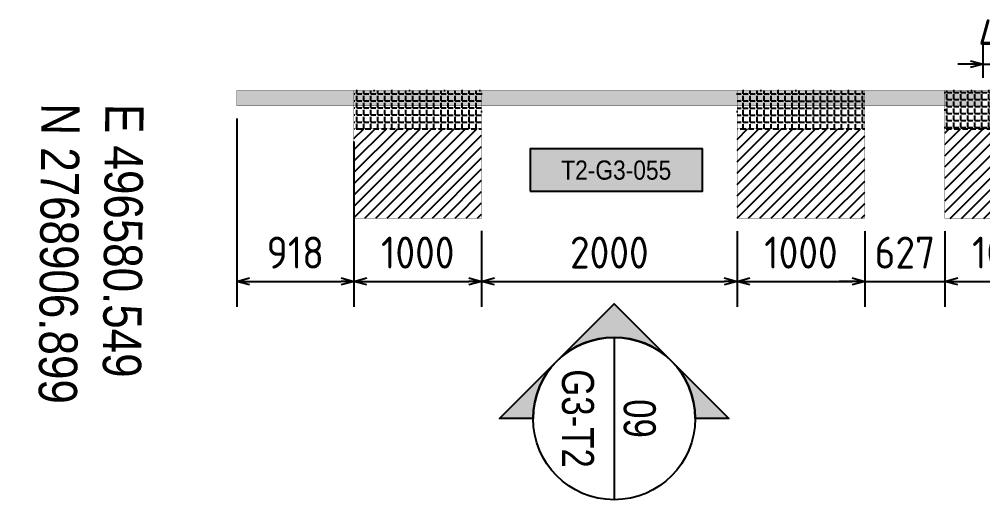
# Model space of a CAD drawing. Header units: centimetres. Extents: x -6122352 to 7132207, y -1694241 to 1947892.
# Drawn here: x 3259969 to 3267512, y 57566 to 61324 of the extents above; entities that cross this region are included whole.
import ezdxf
from ezdxf.enums import TextEntityAlignment as Align

# ---------------------------------------------------------------- set-up
doc = ezdxf.new("R2010")
doc.units = ezdxf.units.CM
doc.header["$MEASUREMENT"] = 0
doc.header["$PDMODE"] = 66
doc.header["$PDSIZE"] = 100
doc.linetypes.add('DASHED2', pattern=[0.375, 0.25, -0.125])
for name, color, linetype in [('00-MI-DIM', 7, 'Continuous'), ('@MI-FOOTINGS', 7, 'Continuous'), ('@MI-TYPE-01', 30, 'Continuous'), ('@MI-TYPE-02', 6, 'Continuous'), ('PANEL-TAGS', 7, 'Continuous')]:
    doc.layers.add(name, color=color, linetype=linetype)
doc.styles.add('Arial Narrow', font='ARIALN.TTF', dxfattribs={"width": 0.95, "height": 500})
doc.styles.add('JWC BHQ 3.00', font='swissc.ttf', dxfattribs={"height": 3})
doc.styles.add('PANELTAG_STYLE', font='arial.ttf')
doc.styles.add('Schueco-BEMSTIL', font='isocpeur.ttf', dxfattribs={"width": 0.9})
doc.dimstyles.new('MI- JWC-TXT-2.5 MM', dxfattribs={"dimscale": 1.5, "dimtxt": 2.5, "dimasz": 1, "dimexe": 2, "dimexo": 1, "dimgap": 1, "dimtad": 1, "dimdec": 0, "dimdsep": 46, "dimtxsty": 'Schueco-BEMSTIL', "dimblk": 'OPEN30', "dimcen": 0, "dimdle": 2, "dimclrd": 140, "dimclre": 8, "dimclrt": 40, "dimadec": 0, "dimazin": 2, "dimtfac": 1, "dimtdec": 0, "dimtix": 1, "dimtmove": 2, "dimatfit": 3, "dimldrblk": 'OPEN', "dimfxl": 2, "dimlwd": -1, "dimlwe": -1, "dimarcsym": 0})

# ---------------------------------------------------------------- blocks, each defined once
blk = doc.blocks.new('T1-FOOTING')
at = {"transparency": 33554679}
h = blk.add_hatch(dxfattribs=at)
h.set_pattern_fill('ANGLE', color=256, scale=500)
h.set_pattern_definition([(0, (0, 0), (0, 137.5), [100, -37.5]), (90, (0, 0), (-137.5, 8.419446744138054e-15), [100, -37.5])])
h.paths.add_polyline_path([(-500, -300.0000000000218), (499.9999999999964, -300.0000000000218), (499.9999999999964, -1.818989403545856e-11), (-500, -1.818989403545856e-11)])
h.paths.add_polyline_path([(-499.75, -299.7500000000218), (499.7499999999964, -299.7500000000218), (499.7499999999964, -0.2500000000181899), (-499.75, -0.2500000000181899)], flags=16)
h = blk.add_hatch(dxfattribs=at)
h.set_pattern_fill('ANGLE', color=8, scale=200)
h.set_pattern_definition([(0, (0, 0), (0, 55.00000000000001), [40, -15]), (90, (0, 0), (-55.00000000000001, 3.367778697655222e-15), [40, -15])])
h.paths.add_polyline_path([(500.0000000000025, -300.0000000000218), (500.0000000000035, -1.818989403545856e-11), (-500, -1.816147232602816e-11), (-499.9999999999989, -300.0000000000291)])
h = blk.add_hatch(dxfattribs=at)
h.set_pattern_fill('ANSI31', color=8, scale=500)
h.set_pattern_definition([(45, (0, 0), (-44.19417382415922, 44.19417382415922), [])])
h.paths.add_polyline_path([(500, -1000.000000000015), (500.0000000000025, -300.0000000000218), (-499.9999999999989, -300.000000000029), (-499.9999999999964, -1000.000000000011)])
at = {"layer": '@MI-TYPE-01', "color": 240, "linetype": 'DASHED2', "true_color": 0xed1f24}
blk.add_line((-500.0000000000073, -300.0000000000291), (499.9999999999964, -300.0000000000218), dxfattribs=at)
at = {"layer": '@MI-TYPE-01', "color": 240, "true_color": 0xed1f24, "const_width": 2.5}
blk.add_lwpolyline([(-500, -1.818989403545856e-11), (500.0000000000036, -1.818989403545856e-11), (500, -1000.000000000015), (-499.9999999999964, -1000.000000000011)], close=True, dxfattribs=at)
blk = doc.blocks.new('A$C90a9385a')
at = {"layer": '@MI-TYPE-02'}
h = blk.add_hatch(color=256, dxfattribs=at)
h.dxf.hatch_style = 1
h.paths.add_polyline_path([(5835.000000000029, 0), (0, 0), (0, -120), (5835, -120)])
at = {"layer": '@MI-TYPE-02', "const_width": 2.5}
blk.add_lwpolyline([(5835.000000000029, 0), (0, 0), (0, -120), (5835, -120)], close=True, dxfattribs=at)
at = {"layer": '@MI-FOOTINGS', "color": 240, "true_color": 0xed1f24}
for p in [(1417.536642821826, 0.872473891977279), (4417.536642821826, 0.8724738919918309)]:
    blk.add_blockref('T1-FOOTING', p, dxfattribs=at)
blk = doc.blocks.new('_Open30')
at = {"color": 0, "linetype": 'ByBlock', "lineweight": -2}
for p, q in [((-1, 0.26794919), (0, 0)), ((0, 0), (-1, -0.26794919)), ((0, 0), (-1, 0))]:
    blk.add_line(p, q, dxfattribs=at)
blk = doc.blocks.new('*D1280')
at = {"color": 140, "transparency": 16777216}
for p, q in [((-214.3153052969064, -41653.33557095047), (-214.3153052969064, -41553.33557095047)), ((-214.3153052969062, -42153.33556460276), (-214.3153052969063, -41753.33557095047)), ((-214.3153052969062, -42253.33556460276), (-214.3153052969062, -42353.33556460276))]:
    blk.add_line(p, q, dxfattribs=at)
at = {"color": 8, "transparency": 16777216}
for p, q in [((-107.7358688186282, -41753.33557095047), (-414.3153052969064, -41753.33557095047)), ((-107.8071320659197, -42153.33556460276), (-414.3153052969063, -42153.33556460276))]:
    blk.add_line(p, q, dxfattribs=at)
at = {"layer": 'Defpoints', "color": 0, "transparency": 16777216}
for p in [(-214.3153052969063, -41753.33557095047), (-7.735868818628138, -41753.33557095047), (-7.807132065919641, -42153.33556460276)]:
    blk.add_point(p, dxfattribs=at)
at = {"color": 140, "transparency": 16777216, "xscale": 100, "yscale": 100, "zscale": 100}
for p, rotation in [((-214.3153052969063, -41753.33557095047), 270), ((-214.3153052969062, -42153.33556460276), 90)]:
    blk.add_blockref('_Open30', p, dxfattribs=dict(at, rotation=rotation))
at = {"color": 40, "transparency": 16777216, "insert": (-439.3153052969181, -41953.33556777661), "char_height": 250, "attachment_point": 5, "rotation": 90, "style": 'Schueco-BEMSTIL'}
blk.add_mtext('400', dxfattribs=at)
blk = doc.blocks.new('_Open')
at = {"color": 0, "linetype": 'ByBlock', "lineweight": -2}
for p, q in [((-1, 0.1666666666666667), (0, 0)), ((-1, -0.1666666666666667), (0, 0)), ((0, 0), (-1, 0))]:
    blk.add_line(p, q, dxfattribs=at)
blk = doc.blocks.new('*D1347')
at = {"color": 8, "transparency": 16777216}
for p, q in [((390.6227459281819, -47080.80116095192), (1684.684925263748, -47080.80116095192)), ((211.3308254611179, -47998.30569433885), (1684.684925263748, -47998.30569433885))]:
    blk.add_line(p, q, dxfattribs=at)
at = {"color": 140, "transparency": 16777216}
blk.add_line((1484.684925263748, -47898.30569433885), (1484.684925263748, -47180.80116095192), dxfattribs=at)
at = {"layer": 'Defpoints', "color": 0, "transparency": 16777216}
for p in [(290.6227459281819, -47080.80116095192), (1484.684925263748, -47080.80116095192), (111.3308254611179, -47998.30569433885)]:
    blk.add_point(p, dxfattribs=at)
at = {"color": 140, "transparency": 16777216, "xscale": 100, "yscale": 100, "zscale": 100}
for p, rotation in [((1484.684925263748, -47080.80116095192), 90), ((1484.684925263748, -47998.30569433885), 270)]:
    blk.add_blockref('_Open30', p, dxfattribs=dict(at, rotation=rotation))
at = {"color": 40, "transparency": 16777216, "insert": (1259.684925263734, -47539.55342764538), "char_height": 250, "attachment_point": 5, "rotation": 90, "style": 'Schueco-BEMSTIL'}
blk.add_mtext('918', dxfattribs=at)
blk = doc.blocks.new('*D1348')
at = {"color": 8, "transparency": 16777216}
for p, q in [((1090.801907083369, -46080.92659767708), (1684.684925263748, -46080.92659767708)), ((390.6227459281819, -47080.80116095192), (1684.684925263749, -47080.80116095192))]:
    blk.add_line(p, q, dxfattribs=at)
at = {"color": 140, "transparency": 16777216}
blk.add_line((1484.684925263748, -46980.80116095192), (1484.684925263748, -46180.92659767708), dxfattribs=at)
at = {"layer": 'Defpoints', "color": 0, "transparency": 16777216}
for p in [(990.8019070833693, -46080.92659767708), (1484.684925263748, -46080.92659767708), (290.6227459281819, -47080.80116095192)]:
    blk.add_point(p, dxfattribs=at)
at = {"color": 140, "transparency": 16777216, "xscale": 100, "yscale": 100, "zscale": 100}
for p, rotation in [((1484.684925263748, -46080.92659767708), 90), ((1484.684925263748, -47080.80116095192), 270)]:
    blk.add_blockref('_Open30', p, dxfattribs=dict(at, rotation=rotation))
at = {"color": 40, "transparency": 16777216, "insert": (1259.684925263735, -46580.86387931449), "char_height": 250, "attachment_point": 5, "rotation": 90, "style": 'Schueco-BEMSTIL'}
blk.add_mtext('1000', dxfattribs=at)
blk = doc.blocks.new('*D1349')
at = {"color": 8, "transparency": 16777216}
for p, q in [((1091.16025186563, -44080.92662977983), (1684.684925263748, -44080.92662977983)), ((1090.801907083369, -46080.92659767708), (1684.684925263749, -46080.92659767708))]:
    blk.add_line(p, q, dxfattribs=at)
at = {"color": 140, "transparency": 16777216}
blk.add_line((1484.684925263749, -45980.92659767708), (1484.684925263748, -44180.92662977983), dxfattribs=at)
at = {"layer": 'Defpoints', "color": 0, "transparency": 16777216}
for p in [(991.1602518656296, -44080.92662977983), (1484.684925263748, -44080.92662977983), (990.8019070833693, -46080.92659767708)]:
    blk.add_point(p, dxfattribs=at)
at = {"color": 140, "transparency": 16777216, "xscale": 100, "yscale": 100, "zscale": 100}
for p, rotation in [((1484.684925263748, -44080.92662977983), 90), ((1484.684925263749, -46080.92659767708), 270)]:
    blk.add_blockref('_Open30', p, dxfattribs=dict(at, rotation=rotation))
at = {"color": 40, "transparency": 16777216, "insert": (1259.684925263736, -45080.92661372845), "char_height": 250, "attachment_point": 5, "rotation": 90, "style": 'Schueco-BEMSTIL'}
blk.add_mtext('2000', dxfattribs=at)
blk = doc.blocks.new('*D1350')
at = {"color": 8, "transparency": 16777216}
for p, q in [((1091.339424256701, -43080.92664583121), (1684.684925263749, -43080.92664583121)), ((1091.16025186563, -44080.92662977983), (1684.684925263749, -44080.92662977983))]:
    blk.add_line(p, q, dxfattribs=at)
at = {"color": 140, "transparency": 16777216}
blk.add_line((1484.684925263749, -43980.92662977983), (1484.684925263748, -43180.92664583121), dxfattribs=at)
at = {"layer": 'Defpoints', "color": 0, "transparency": 16777216}
for p in [(991.3394242567015, -43080.92664583121), (1484.684925263748, -43080.92664583121), (991.1602518656296, -44080.92662977983)]:
    blk.add_point(p, dxfattribs=at)
at = {"color": 140, "transparency": 16777216, "xscale": 100, "yscale": 100, "zscale": 100}
for p, rotation in [((1484.684925263748, -43080.92664583121), 90), ((1484.684925263749, -44080.92662977983), 270)]:
    blk.add_blockref('_Open30', p, dxfattribs=dict(at, rotation=rotation))
at = {"color": 40, "transparency": 16777216, "insert": (1259.684925263736, -43580.92663780552), "char_height": 250, "attachment_point": 5, "rotation": 90, "style": 'Schueco-BEMSTIL'}
blk.add_mtext('1000', dxfattribs=at)
blk = doc.blocks.new('*D1351')
at = {"color": 140, "transparency": 16777216}
for p, q in [((1484.684925263749, -42353.51095627668), (1484.684925263749, -42253.51095627668)), ((1484.684925263749, -43080.92664583121), (1484.684925263749, -42453.51095627668)), ((1484.684925263749, -43180.92664583121), (1484.684925263749, -43280.92664583121))]:
    blk.add_line(p, q, dxfattribs=at)
at = {"color": 8, "transparency": 16777216}
for p, q in [((1092.140814234981, -42453.51095627668), (1684.684925263749, -42453.51095627668)), ((1091.339424256701, -43080.92664583121), (1684.684925263749, -43080.92664583121))]:
    blk.add_line(p, q, dxfattribs=at)
at = {"layer": 'Defpoints', "color": 0, "transparency": 16777216}
for p in [(992.1408142349812, -42453.51095627668), (1484.684925263749, -42453.51095627668), (991.3394242567015, -43080.92664583121)]:
    blk.add_point(p, dxfattribs=at)
at = {"color": 140, "transparency": 16777216, "xscale": 100, "yscale": 100, "zscale": 100}
for p, rotation in [((1484.684925263749, -42453.51095627668), 270), ((1484.684925263749, -43080.92664583121), 90)]:
    blk.add_blockref('_Open30', p, dxfattribs=dict(at, rotation=rotation))
at = {"color": 40, "transparency": 16777216, "insert": (1259.684925263736, -42767.21880105394), "char_height": 250, "attachment_point": 5, "rotation": 90, "style": 'Schueco-BEMSTIL'}
blk.add_mtext('627', dxfattribs=at)
blk = doc.blocks.new('*D1352')
at = {"color": 8, "transparency": 16777216}
for p, q in [((1092.31615411595, -41453.51097164873), (1684.684925263749, -41453.51097164873)), ((1092.140814234981, -42453.51095627668), (1684.684925263749, -42453.51095627668))]:
    blk.add_line(p, q, dxfattribs=at)
at = {"color": 140, "transparency": 16777216}
blk.add_line((1484.684925263749, -42353.51095627668), (1484.684925263749, -41553.51097164873), dxfattribs=at)
at = {"layer": 'Defpoints', "color": 0, "transparency": 16777216}
for p in [(992.3161541159502, -41453.51097164873), (1484.684925263749, -41453.51097164873), (992.1408142349812, -42453.51095627668)]:
    blk.add_point(p, dxfattribs=at)
at = {"color": 140, "transparency": 16777216, "xscale": 100, "yscale": 100, "zscale": 100}
for p, rotation in [((1484.684925263749, -41453.51097164873), 90), ((1484.684925263749, -42453.51095627668), 270)]:
    blk.add_blockref('_Open30', p, dxfattribs=dict(at, rotation=rotation))
at = {"color": 40, "transparency": 16777216, "insert": (1259.684925263737, -41953.5109639627), "char_height": 250, "attachment_point": 5, "rotation": 90, "style": 'Schueco-BEMSTIL'}
blk.add_mtext('1000', dxfattribs=at)
blk = doc.blocks.new('*U1871')
h = blk.add_hatch(color=94)
edge = h.paths.add_edge_path()
edge.add_line((-5.853590386044781e-15, -6.350000000000011), (-3.839567134987508e-15, -8.98025612106916))
edge.add_line((-3.839567134987508e-15, -8.98025612106916), (-8.98025612106916, -1.4210854715202e-14))
edge.add_line((-8.98025612106916, -1.364422505680946e-14), (-1.243449787580175e-14, 8.980256121069147))
edge.add_line((-1.308023176029987e-14, 8.980256121069147), (-6.554262137165959e-15, 6.349999999999988))
edge.add_arc((-2.326472348102011e-15, -1.154631945610163e-14), 6.35, 90.00000000000004, 269.9999999999999)
at = {"color": 94}
blk.add_line((-6.35, -5.639932965095795e-15), (6.35, -1.127986593019159e-14), dxfattribs=at)
for points in [[(-5.853590386044781e-15, -6.350000000000011), (-3.839567134987508e-15, -8.98025612106916), (-8.98025612106916, -1.364422505680946e-14), (-1.308023176029987e-14, 8.980256121069147), (-6.554262137165959e-15, 6.349999999999988, 0.9999999999999994)], [(-4.490128060534579, 4.490128060534578, 0.4142135623730951), (-4.490128060534578, -4.49012806053458), (-8.98025612106916, -1.236372533598709e-15), (-4.490128060534585, 4.490128060534578)]]:
    blk.add_lwpolyline(points, format="xyb", close=True)
blk.add_circle((-1.409983241273949e-15, -5.639932965095795e-15), 6.35, dxfattribs=at)
at = {"style": 'Arial Narrow', "width": 0.95, "flags": 8}
blk.add_attdef('VIEWNUMBER', text='', height=2.5, dxfattribs=at).set_placement((-1.409983241273949e-15, -5.639932965095795e-15), align=Align.BOTTOM_CENTER)
blk.add_attdef('SHEETNUMBER', text='', height=2.5, dxfattribs=at).set_placement((-1.409983241273949e-15, -1.587500000000005), align=Align.TOP_CENTER)
blk = doc.blocks.new('PANELTAG')
at = {"layer": 'PANEL-TAGS', "color": 1}
blk.add_lwpolyline([(-13.49999999999989, -3.300000000000182), (13.50000000000011, -3.300000000000182), (13.50000000000011, 3.299999999999727), (-13.49999999999989, 3.299999999999727)], close=True, dxfattribs=at)
at = {"layer": 'PANEL-TAGS', "color": 40, "true_color": 0xffd700}
blk.add_solid([(-13.49999999999989, -3.300000000000182), (13.50000000000011, -3.300000000000182), (-13.49999999999989, 3.299999999999727), (13.50000000000011, 3.299999999999727)], dxfattribs=at)
at = {"layer": 'PANEL-TAGS', "color": 5, "style": 'PANELTAG_STYLE', "width": 0.85}
blk.add_attdef('TAGNO', text='', height=3, dxfattribs=at).set_placement((1.13686837721616e-13, -4.547473508864641e-13), align=Align.MIDDLE)
blk = doc.blocks.new('T1-PARTITION PLAN')
at = {"layer": '@MI-FOOTINGS', "color": 240, "true_color": 0xed1f24, "rotation": 89.98995376478538}
blk.add_blockref('T1-FOOTING', (-7.771500452479813, -41953.33562408166), dxfattribs=at)
at = {"layer": '@MI-TYPE-02', "rotation": 89.98973417812736}
blk.add_blockref('A$C90a9385a', (-8.669172612717375, -47998.2841936519), dxfattribs=at)
for base, p1, p2, picture, middle in [((1484.684925263749, -41453.51097164873), (992.1408142349808, -42453.51095627667), (992.3161541159498, -41453.51097164871), '*D1352', (1259.684925263737, -41953.5109639627)), ((-214.3153052969063, -41753.33557095047), (-7.807132065919637, -42153.33556460275), (-7.735868818628134, -41753.33557095045), '*D1280', (-439.3153052969181, -41953.33556777661)), ((1484.684925263748, -46080.92659767708), (290.6227459281818, -47080.8011609519), (990.8019070833689, -46080.92659767707), '*D1348', (1259.684925263735, -46580.86387931449)), ((1484.684925263748, -47080.80116095192), (111.3308254611179, -47998.30569433884), (290.6227459281818, -47080.8011609519), '*D1347', (1259.684925263734, -47539.55342764538))]:
    dim = blk.add_linear_dim(base=base, p1=p1, p2=p2, angle=90, dimstyle='MI- JWC-TXT-2.5 MM')
    dim.commit()
    dim.dimension.update_dxf_attribs({"geometry": picture, "text_midpoint": middle})
for base, p1, p2, picture, middle, set_off in [((1484.684925263808, -42453.51095627668), (991.3394242567599, -43080.9266458312), (992.1408142350397, -42453.51095627667), '*D1351', (1259.684925263795, -42767.21880105394), (5.88897819397971e-11, 0)), ((1484.684925263733, -43080.92664583121), (991.1602518656141, -44080.92662977982), (991.339424256686, -43080.9266458312), '*D1350', (1259.684925263721, -43580.92663780552), (-1.500666257925332e-11, 0)), ((1484.684925263728, -44080.92662977984), (990.8019070833483, -46080.92659767708), (991.1602518656085, -44080.92662977982), '*D1349', (1259.684925263715, -45080.92661372846), (-2.05773176276125e-11, -7.275957614183426e-12))]:
    dim = blk.add_linear_dim(base=base, p1=p1, p2=p2, angle=90, dimstyle='MI- JWC-TXT-2.5 MM')
    dim.commit()
    dim.dimension.update_dxf_attribs({"geometry": picture, "text_midpoint": middle, "insert": set_off})
blk = doc.blocks.new('A$C6eaee182')
at = {"layer": '00-MI-DIM'}
ref = blk.add_blockref('*U1871', (2566.56682192671, 2955.371453539381), dxfattribs=dict(at, xscale=100, yscale=100, zscale=100))
ref.add_attrib('VIEWNUMBER', '09', dxfattribs={"layer": '0', "height": 250, "style": 'Arial Narrow', "width": 0.95}).set_placement((2566.56682192671, 2955.371453539381), align=Align.BOTTOM_CENTER)
ref.add_attrib('SHEETNUMBER', 'G3-T2', dxfattribs={"layer": '0', "height": 250, "style": 'Arial Narrow', "width": 0.95}).set_placement((2566.56682192671, 2796.621453539381), align=Align.TOP_CENTER)
at = {"layer": '@MI-TYPE-01'}
blk.add_blockref('T1-PARTITION PLAN', (8.669172612717375, 47998.28419365191), dxfattribs=at)
at = {"layer": 'PANEL-TAGS'}
ref = blk.add_blockref('PANELTAG', (623.156369560922, 2971.298468361259), dxfattribs=dict(at, xscale=50.00000000000001, yscale=50.00000000000001, zscale=50.00000000000001, rotation=90.00000000000001))
ref.add_attrib('TAGNO', 'T2-G3-055', dxfattribs={"color": 5, "height": 150, "rotation": 90, "style": 'PANELTAG_STYLE', "width": 0.8499999999999999}).set_placement((623.156369560922, 2971.298468361259), align=Align.MIDDLE_CENTER)
at = {"layer": '00-MI-DIM', "color": 20, "insert": (103.7569657464919, -1130.742945700593), "char_height": 300, "attachment_point": 4, "rotation": 359.4564080570266, "style": 'JWC BHQ 3.00', "bg_fill": 3, "box_fill_scale": 1.5, "bg_fill_color": 256, "bg_fill_true_color": 13158600, "bg_fill_transparency": 0}
blk.add_mtext('\\A1;E 496580.549\\PN 2768906.899', dxfattribs=at)

msp = doc.modelspace()

# ---------------------------------------------------------------- block references
at = {"layer": '@MI-TYPE-01', "rotation": 270}
msp.add_blockref('A$C6eaee182', (3261671.432551252, 60767.58096113017), dxfattribs=at)

doc.saveas('drawing.dxf')
